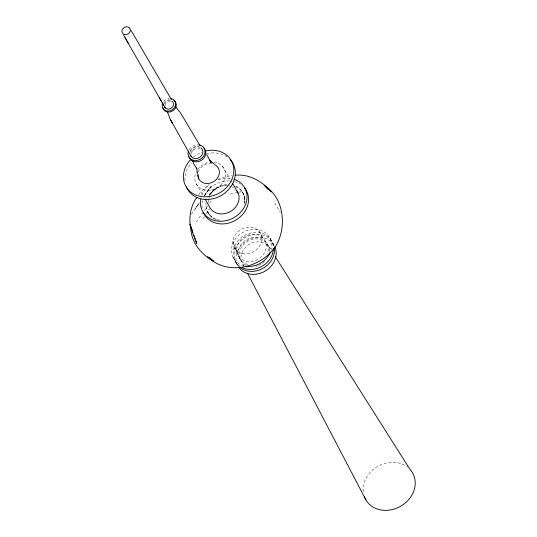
<?xml version="1.0" encoding="UTF-8"?>
<svg xmlns="http://www.w3.org/2000/svg" width="537" height="537" viewBox="0 0 537 537"><rect width="100%" height="100%" fill="white"/><g stroke="black" fill="none" stroke-linecap="round" stroke-linejoin="round"><path stroke-width="0.4" stroke-dasharray="2.69 2.01" d="M244.691 199.449L243.664 194.36M244.557 202.113L244.738 198.475L243.959 195.099L242.355 191.884L242.818 192.709M202.973 218.834L205.651 214.672M206.094 213.981L209.665 208.43M198.744 194.689L200.529 192.024L209.162 184.352M199.408 202.583L195.361 208.618L199.187 203.241M204.436 195.844L211.122 186.44L203.979 195.985M191.367 214.196L199.556 202.684M204.375 195.918L211.122 186.44M196.2 222.036L207.678 205.906M209.591 203.221L211.981 199.865M211.088 193.192L215.297 188.896L209.47 194.716L211.088 193.192A20.044 17.09 -30 0 0 209.349 195.528M215.297 188.896L213.149 191.078A20.044 17.09 -30 0 1 226.533 185.218M193.998 149.487L192.159 151.28M217.874 179.566L220.821 178.022L231.964 175.344M230.561 194.011L238.274 192.306M239.046 192.132L242.905 191.279M211.417 216.612L212.169 217.31L209.544 214.82M208.027 212.753L209.96 215.384L207.611 211.914L208.443 213.323M258.639 230.923L264.144 239.187M267.01 243.758L268.164 245.577M269.057 246.926L270.816 249.698M274.675 202.966L280.368 212.323M222.15 165.92L230.017 178.949M196.193 183.829L203.06 195.609M269.99 238.227L271.722 241.227M272.823 243.14L274.555 246.141A20.836 17.768 -30 0 0 247.362 240.334A20.836 17.768 -30 0 0 238.361 266.714M233.078 257.545L234.81 260.546M235.918 262.459L237.649 265.459M230.843 180.392L232.085 182.56M234.192 247.799L238.925 256.585L232.89 241.744L236.918 251.887M239.583 258.116L240.576 260.015M243.207 264.768L243.885 266.137M363.274 491.744A26.964 22.99 -30 0 1 378.256 466.103A26.964 22.99 -30 0 1 407.737 467.257M164.51 104.03A4.82 4.108 -30 0 1 171.424 100.902M163.866 101.278A7.055 6.014 -30 0 1 169.061 98.56M163.684 103.346A7.055 6.014 -30 0 1 169.645 99.58M164.94 105.635A4.82 4.108 -30 0 1 170.826 101.574M190.34 152.119A6.632 5.659 -30 0 1 200.321 147.46M189.246 149.568A8.854 7.552 -30 0 1 198.354 144.802M189.991 150.85A8.854 7.552 -30 0 1 199.093 146.084M190.971 153.824A6.652 5.672 -30 0 1 200.093 148.319M198.287 171.988A11.17 9.525 -30 0 1 211.571 163.671M193.421 157.052A26.118 22.272 -30 0 1 201.979 152.119M184.97 180.593A26.118 22.272 -30 0 1 191.414 163.127M206.644 153.79A26.118 22.272 -30 0 1 227.681 157.401M214.021 162.114A15.902 13.559 -30 0 1 224.661 178.922A15.902 13.559 -30 0 1 204.06 189.863A15.902 13.559 -30 0 1 196.549 171.39M197.844 169.35A15.902 13.559 -30 0 1 209.094 162.315M208.41 202.342A15.902 13.559 -30 0 1 208.504 199.979M208.806 198.408A15.902 13.559 -30 0 1 209.618 196.032M209.98 195.267A15.902 13.559 -30 0 1 228.238 185.748M228.95 185.876A15.902 13.559 -30 0 1 231.279 186.554M232.031 186.876A15.902 13.559 -30 0 1 233.441 187.628M201.778 195.401A24.145 20.587 -30 0 1 209.698 184.506M218.324 179.694A24.145 20.587 -30 0 1 230.742 178.519M202.147 207.967A24.145 20.587 -30 0 1 202.603 200.355M204.275 195.837A24.145 20.587 -30 0 1 229.87 180.915M234.609 181.681A24.145 20.587 -30 0 1 240.247 184.164M235.763 186.117A20.117 17.15 -30 0 1 243.986 204.792M220.076 220.19A20.117 17.15 -30 0 1 206 202.697M208.933 194.891A20.117 17.15 -30 0 1 227.634 184.473M235.461 186.52A20.044 17.09 -30 0 1 244.832 202.731M217.727 220.183A20.044 17.09 -30 0 1 216.431 219.761M215.8 219.512A20.044 17.09 -30 0 1 206.356 203.979M243.952 265.896A20.836 17.768 -30 0 1 232.561 244.174A20.836 17.768 -30 0 1 257.304 229.521A20.836 17.768 -30 0 1 271.051 249.846M240.113 266.48A20.836 17.768 -30 0 1 243.791 235.85A20.836 17.768 -30 0 1 273.226 246.087M248.007 264.405A15.486 13.203 -30 0 1 239.267 247.993A15.486 13.203 -30 0 1 258.324 237.421A15.486 13.203 -30 0 1 267.419 253.632M245.993 265.285A15.58 13.284 -30 0 1 247.617 241.361A15.58 13.284 -30 0 1 269.386 251.558M264.533 261.647A15.58 13.284 -30 0 1 262.251 263.513M261.002 264.305A15.58 13.284 -30 0 1 258.324 265.573M257.632 265.815A15.58 13.284 -30 0 1 256.216 266.218M238.918 266.54A20.836 17.768 -30 0 1 245.631 237.327A20.836 17.768 -30 0 1 274.065 246.564M244.167 265.916A15.727 13.405 -30 0 1 249.685 244.093A15.727 13.405 -30 0 1 270.963 251.014M242.583 253.706A14.982 12.774 -30 0 0 261.532 236.314A14.982 12.774 -30 0 0 237.871 231.796A14.982 12.774 -30 0 0 242.583 253.706M246.255 261.21A15.338 13.076 -30 0 0 266.151 243.885A15.338 13.076 -30 0 0 242.194 238.556A15.338 13.076 -30 0 0 246.255 261.21"/><path stroke-width="0.81" d="M196.958 197.354C190.038 206.47 188.668 218.7 190.863 229.702C192.132 243.623 201.664 254.639 213.551 261.197L209.135 257.458M235.139 175.21C249.356 173.746 262.385 181.452 271.407 191.924L265.835 187.312M264.244 185.641C284.174 197.361 287.067 226.943 275.991 245.684C261.942 267.795 227.117 276.454 207.624 256.652M213.948 163.919L209.584 160.019L211.088 162.818L206.732 154.522M175.331 106.48L180.163 112.361L200.234 145.91M196.884 168.793L193.562 163.604L192.374 160.066M275.206 256.612L410.006 469.385A26.964 22.99 -30 0 1 400.931 506.096A26.964 22.99 -30 0 1 364.267 496.329M163.154 104.373L165.242 107.877M205.1 199.099L209.208 206.107A15.902 13.559 -30 0 0 230.272 211.632A15.902 13.559 -30 0 0 236.817 190.729M131.189 30.656L171.451 99.614M170.216 119.221L172.263 122.812L170.216 119.221L167.463 111.911M232.494 183.285L238.28 193.387M124.987 37.509L128.175 43.101M163.55 105.064L123.57 35.033M159.308 97.627L161.744 101.902M191.112 156.448L171.759 121.933M247.443 273.152L365.865 499.84M192.971 232.561L189.977 224.023L193.139 234.246L196.77 243.422L193.783 234.891M198.811 178.902L196.555 167.953M171.941 101.184A4.82 4.108 -30 0 1 171.363 108.125A4.82 4.108 -30 0 1 164.409 106.386M170.974 98.607A7.055 6.014 -30 0 1 175.317 106.151A7.055 6.014 -30 0 1 166.275 110.884A7.055 6.014 -30 0 1 162.792 102.889M173.827 100.453A7.055 6.014 -30 0 1 172.807 110.864A7.055 6.014 -30 0 1 162.758 107.447M200.966 147.863A6.632 5.659 -30 0 1 199.925 157.247A6.632 5.659 -30 0 1 190.427 155.133M199.14 144.896A8.854 7.552 -30 0 1 204.678 154.119A8.854 7.552 -30 0 1 193.743 160.422A8.854 7.552 -30 0 1 188.547 150.998M203.879 148.125A8.854 7.552 -30 0 1 201.073 160.509A8.854 7.552 -30 0 1 188.964 156.717M214.471 164.51A11.17 9.525 -30 0 1 213.88 181.472A11.17 9.525 -30 0 1 197.831 175.163M205.107 151.132A26.118 22.272 -30 0 1 233.441 174.35A26.118 22.272 -30 0 1 196.864 195.441A26.118 22.272 -30 0 1 190.984 159.274M230.071 159.536A26.118 22.272 -30 0 1 222.197 194.931A26.118 22.272 -30 0 1 186.359 186.863M233.837 179.244A24.145 20.587 -30 0 1 245.61 204.342A24.145 20.587 -30 0 1 217.807 221.123A24.145 20.587 -30 0 1 200.744 199.22M244.335 187.715A24.145 20.587 -30 0 1 235.944 220.016A24.145 20.587 -30 0 1 203.288 212.269M270.306 252.101A20.836 17.768 -30 0 1 245.49 266.204M273.38 248.316A20.836 17.768 -30 0 1 262.741 265.916A20.836 17.768 -30 0 1 242.066 267.594M274.326 248A20.836 17.768 -30 0 1 262.741 268.473A20.836 17.768 -30 0 1 239.448 267.03M274.863 246.792A20.836 17.768 -30 0 1 264.848 271.266A20.836 17.768 -30 0 1 238.764 267.319M124.745 34.543A4.403 3.752 -30 0 0 130.31 29.434A4.403 3.752 -30 0 0 123.356 28.105A4.403 3.752 -30 0 0 124.745 34.543"/></g></svg>
